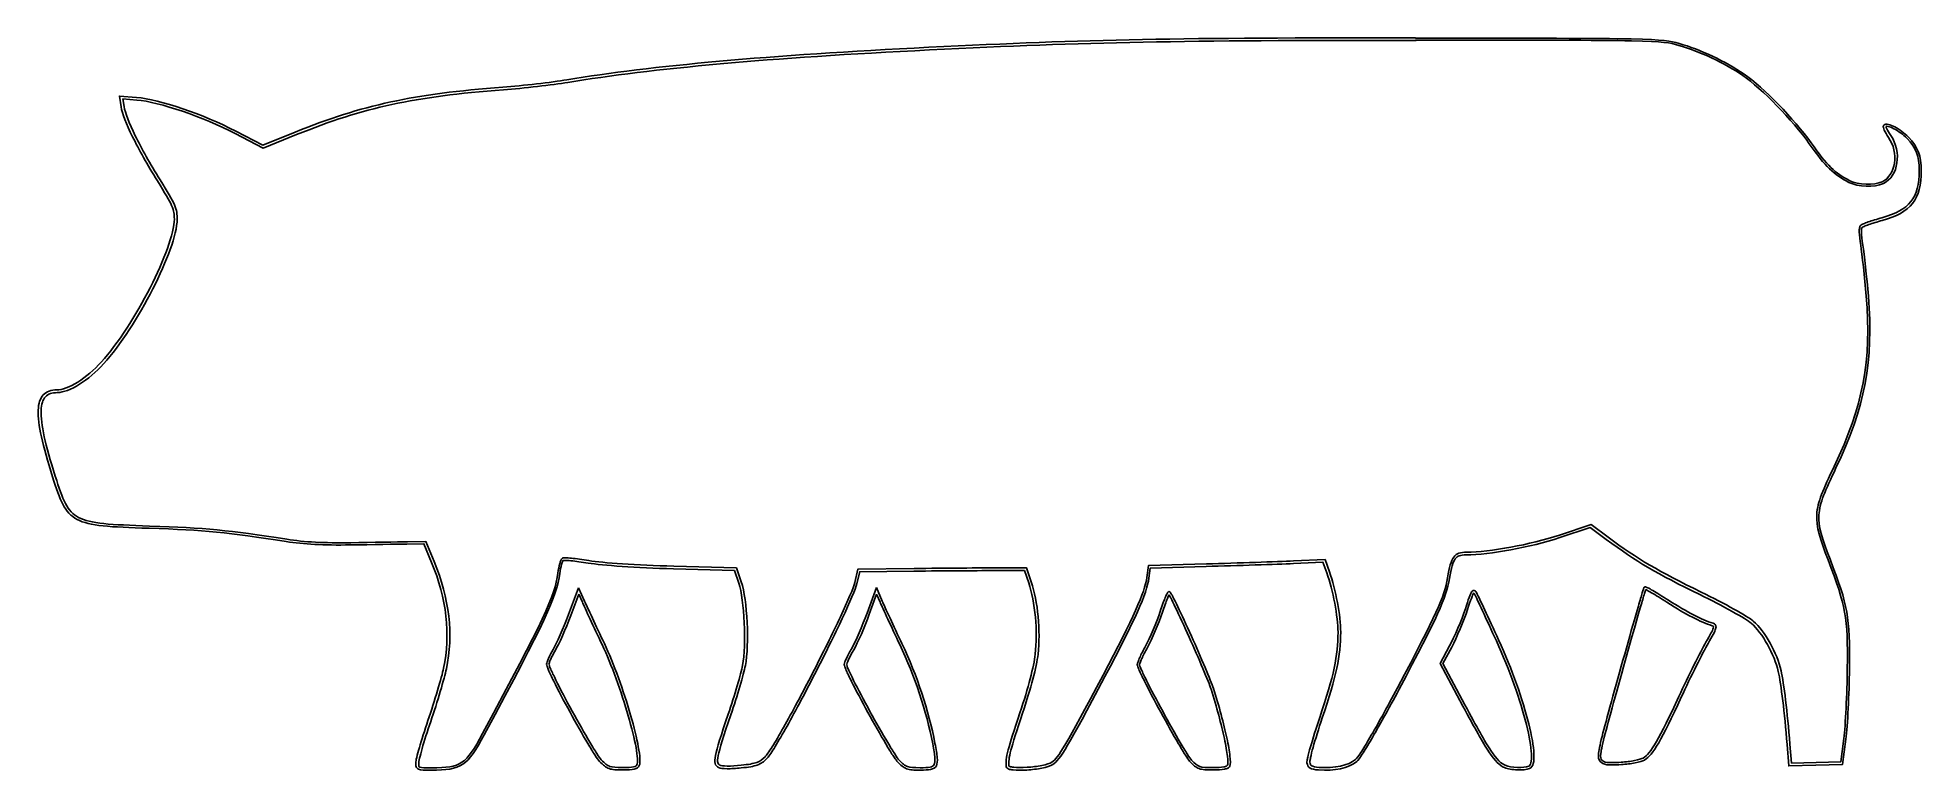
# Model space of a CAD drawing. Extents: x 0 to 8.87, y 0 to 3.45.
import ezdxf

# ---------------------------------------------------------------- set-up
doc = ezdxf.new("R2010")
doc.units = 0
doc.layers.add('Layer_1', color=7, linetype='CONTINUOUS')

msp = doc.modelspace()

# ---------------------------------------------------------------- linework, layer by layer
at = {"layer": 'Layer_1', "color": 7}
for points in [[(6.4883, 3.446874), (6.489116, 3.449042)], [(6.491517, 3.436567), (6.489116, 3.437987)], [(0.46336, 3.168214), (0.382912, 3.174734), (0.390849, 3.124107)], [(0.404595, 3.12504), (0.398925, 3.161323), (0.464831, 3.155937)], [(0.927717, 2.998331), (1.059897, 2.929336), (1.217673, 2.993143)], [(1.211077, 3.004683), (1.058034, 2.942973), (0.930645, 3.009446)], [(7.396308, 1.097281), (7.31569, 1.156894), (7.16707, 1.107798)], [(1.737337, 1.065346), (1.817388, 1.066664), (1.853643, 0.978989)], [(1.86624, 0.982303), (1.827094, 1.077065), (1.739418, 1.075752)], [(7.168615, 1.095756), (7.311566, 1.142953), (7.38762, 1.086771)], [(5.913799, 0.973164), (6.052867, 0.9794), (6.071009, 0.929538)], [(6.083152, 0.934278), (6.06246, 0.991991), (5.914774, 0.985472)], [(2.993479, 0.94857), (3.280218, 0.940633), (3.300344, 0.881786)], [(3.312612, 0.886645), (3.289935, 0.953117), (2.995157, 0.961054)], [(4.126465, 0.950336), (3.862276, 0.947502), (3.846969, 0.883892)], [(3.856898, 0.879717), (3.870221, 0.934737), (4.125254, 0.937572)], [(4.517836, 0.940406), (4.646585, 0.940605), (4.666428, 0.881956)], [(4.678693, 0.886897), (4.656016, 0.953369), (4.519046, 0.953171)], [(5.503646, 0.971865), (5.231038, 0.964495), (5.223101, 0.907207)], [(5.23296, 0.904253), (5.23948, 0.952187), (5.502506, 0.959557)], [(2.54626, 0.859752), (2.498496, 0.732732)], [(2.508965, 0.729217), (2.547023, 0.829989)], [(2.574351, 0.796168), (2.54626, 0.859752)], [(2.547023, 0.829989), (2.564031, 0.791239)], [(3.949061, 0.859951), (3.905323, 0.739592)], [(3.915726, 0.735051), (3.950016, 0.82979)], [(3.97662, 0.795828), (3.949061, 0.859951)], [(3.950016, 0.82979), (3.966457, 0.791466)], [(5.327232, 0.82517), (5.3276, 0.825538)], [(5.32872, 0.841041), (5.327983, 0.841327)], [(6.760106, 0.845766), (6.759822, 0.845863)], [(6.763139, 0.834394), (6.76326, 0.83424)], [(7.570687, 0.863726), (7.57021, 0.863352)], [(7.573187, 0.85063), (7.573842, 0.850681)], [(6.649668, 0.585387), (6.605731, 0.502842), (6.712143, 0.302234)], [(6.721787, 0.307903), (6.618237, 0.503154), (6.65951, 0.580341)], [(8.239637, 0.120664), (8.247574, 0.020771), (8.374425, 0.024172), (8.500708, 0.027574), (8.516015, 0.146601)], [(8.506562, 0.149435), (8.492672, 0.04033), (8.376168, 0.036928), (8.260231, 0.03381), (8.252861, 0.122988)], [(1.779177, 0.035627), (1.778978, 0.035627)], [(4.045723, 0.043629), (4.045723, 0.04325), (4.047259, 0.041492)], [(5.424741, 0.043369), (5.424741, 0.042989), (5.426274, 0.041229)]]:
    msp.add_lwpolyline(points, dxfattribs=at)
for points in [[(4.196458, 3.40417), (3.444384, 3.367064), (2.885941, 3.317005), (2.49086, 3.250986)], [(2.495169, 3.238652), (2.889439, 3.304558), (3.447584, 3.354674), (4.199428, 3.391695)], [(6.489116, 3.449042), (5.355955, 3.449349), (4.955491, 3.441672), (4.196458, 3.40417)], [(4.199428, 3.391695), (4.958345, 3.429197), (5.358407, 3.436907), (6.491517, 3.436567)], [(7.50558, 3.443472), (7.349505, 3.44659), (7.061397, 3.446874), (6.4883, 3.446874)], [(6.489116, 3.437987), (7.062216, 3.43784), (7.350398, 3.437692), (7.506213, 3.434586)], [(7.73136, 3.421646), (7.686771, 3.434118), (7.661656, 3.440071), (7.50558, 3.443472)], [(7.506213, 3.434586), (7.662005, 3.431468), (7.684597, 3.425515), (7.729157, 3.413042)], [(7.729157, 3.413042), (7.823126, 3.386964), (7.946887, 3.328995), (8.031393, 3.270885)], [(8.037017, 3.277787), (7.951212, 3.336805), (7.827055, 3.395227), (7.73136, 3.421646)], [(2.1892, 3.216375), (1.766347, 3.184627), (1.529045, 3.133149), (1.211077, 3.004683)], [(1.217673, 2.993143), (1.534791, 3.121241), (1.7701, 3.172236), (2.192355, 3.204041)], [(2.49086, 3.250986), (2.419115, 3.23908), (2.28308, 3.22349), (2.1892, 3.216375)], [(2.192355, 3.204041), (2.286663, 3.211128), (2.42267, 3.226718), (2.495169, 3.238652)], [(8.031393, 3.270885), (8.120458, 3.209685), (8.265336, 3.061093), (8.34414, 2.949935)], [(8.352607, 2.954159), (8.272783, 3.066807), (8.128386, 3.214974), (8.037017, 3.277787)], [(0.390849, 3.124107), (0.395668, 3.091962), (0.415227, 3.043234), (0.444708, 2.982942)], [(0.457517, 2.987304), (0.428264, 3.0472), (0.409385, 3.095701), (0.404595, 3.12504)], [(0.930645, 3.009446), (0.780239, 3.087823), (0.570954, 3.159171), (0.46336, 3.168214)], [(0.464831, 3.155937), (0.568607, 3.14715), (0.778689, 3.076029), (0.927717, 2.998331)], [(8.692291, 3.031771), (8.6922, 3.029943), (8.692486, 3.02837), (8.692877, 3.026385)], [(8.69476, 3.038007), (8.69286, 3.036105), (8.692291, 3.033755), (8.692291, 3.031771)], [(8.692877, 3.026385), (8.693756, 3.0227), (8.695346, 3.018448), (8.697413, 3.013629)], [(8.717153, 3.041126), (8.708366, 3.043098), (8.700712, 3.043594), (8.69476, 3.038007)], [(8.705449, 3.031539), (8.706546, 3.032111), (8.709701, 3.033217), (8.715654, 3.031734)], [(8.705642, 3.030807), (8.705551, 3.031213), (8.705543, 3.031247), (8.705449, 3.031539)], [(8.709327, 3.020603), (8.707351, 3.024855), (8.705925, 3.02854), (8.705642, 3.030807)], [(8.727752, 2.988855), (8.719815, 3.000477), (8.713012, 3.011815), (8.709327, 3.020603)], [(8.715654, 3.031734), (8.72274, 3.030121), (8.732095, 3.026349), (8.742583, 3.020963)], [(8.746407, 3.029503), (8.735635, 3.034889), (8.725714, 3.038858), (8.717153, 3.041126)], [(8.742583, 3.020963), (8.762709, 3.010191), (8.786633, 2.993467), (8.804293, 2.974928)], [(8.810952, 2.981371), (8.792527, 3.000647), (8.767979, 3.018051), (8.746407, 3.029503)], [(0.444708, 2.982942), (0.474386, 2.922592), (0.514497, 2.851131), (0.562005, 2.774879)], [(0.574248, 2.780035), (0.526881, 2.856003), (0.486913, 2.927465), (0.457517, 2.987304)], [(8.34414, 2.949935), (8.420647, 2.841992), (8.459425, 2.804149), (8.530404, 2.768263)], [(8.534648, 2.775944), (8.465, 2.810981), (8.428802, 2.846726), (8.352607, 2.954159)], [(8.697413, 3.013629), (8.701665, 3.004275), (8.708468, 2.992086), (8.717255, 2.97984)], [(8.717255, 2.97984), (8.741917, 2.943982), (8.750648, 2.898798), (8.744751, 2.859085)], [(8.757006, 2.859737), (8.763242, 2.902228), (8.754171, 2.950332), (8.727752, 2.988855)], [(8.804293, 2.974928), (8.847351, 2.930282), (8.862063, 2.892411), (8.862007, 2.824975)], [(8.871698, 2.823396), (8.87178, 2.892562), (8.855541, 2.935308), (8.810952, 2.981371)], [(8.744751, 2.859085), (8.739082, 2.819513), (8.718673, 2.785724), (8.687463, 2.771409)], [(8.692999, 2.763444), (8.728858, 2.779601), (8.750713, 2.817217), (8.757006, 2.859737)], [(0.562005, 2.774879), (0.597467, 2.717789), (0.617848, 2.683631), (0.628846, 2.658516)], [(0.641713, 2.662369), (0.630091, 2.688731), (0.609965, 2.722888), (0.574248, 2.780035)], [(8.530404, 2.768263), (8.575617, 2.745585), (8.648524, 2.743034), (8.692999, 2.763444)], [(8.687463, 2.771409), (8.647892, 2.753267), (8.575523, 2.755251), (8.534648, 2.775944)], [(8.862007, 2.824975), (8.861907, 2.758985), (8.850385, 2.712411), (8.82286, 2.677659)], [(8.830454, 2.66905), (8.859708, 2.706552), (8.87167, 2.75613), (8.871698, 2.823396)], [(0.655036, 2.594536), (0.655483, 2.617496), (0.652986, 2.63612), (0.641713, 2.662369)], [(8.82286, 2.677659), (8.795648, 2.643048), (8.751937, 2.619492), (8.686117, 2.601605)], [(8.68773, 2.589), (8.754797, 2.607141), (8.801087, 2.631661), (8.830454, 2.66905)], [(0.641602, 2.595502), (0.640213, 2.527839), (0.593498, 2.401868), (0.527394, 2.272287)], [(0.539836, 2.266128), (0.606365, 2.396465), (0.653562, 2.52204), (0.655036, 2.594536)], [(0.628846, 2.658516), (0.639618, 2.633288), (0.641602, 2.617697), (0.641602, 2.595502)], [(8.621515, 2.581763), (8.612728, 2.578645), (8.605074, 2.575526), (8.598838, 2.572975)], [(8.686117, 2.601605), (8.662306, 2.595086), (8.63943, 2.587999), (8.621515, 2.581763)], [(8.623922, 2.569157), (8.641213, 2.575393), (8.664316, 2.58248), (8.68773, 2.589)], [(8.580696, 2.552849), (8.579744, 2.547463), (8.579381, 2.541227), (8.579526, 2.533574)], [(8.579526, 2.533574), (8.579818, 2.518267), (8.581995, 2.497715), (8.586045, 2.472034)], [(8.586082, 2.565605), (8.582681, 2.562204), (8.581547, 2.558235), (8.580696, 2.552849)], [(8.598838, 2.572975), (8.593169, 2.570506), (8.588917, 2.568723), (8.586082, 2.565605)], [(8.589319, 2.532307), (8.58922, 2.539677), (8.589518, 2.545629), (8.590272, 2.549598)], [(8.595839, 2.472496), (8.591587, 2.498007), (8.589603, 2.517878), (8.589319, 2.532307)], [(8.590272, 2.549598), (8.591077, 2.55385), (8.592321, 2.555834), (8.592741, 2.556118)], [(8.592741, 2.556118), (8.592744, 2.556126), (8.596426, 2.558952), (8.602095, 2.560937)], [(8.602095, 2.560937), (8.607481, 2.5634), (8.614851, 2.566322), (8.623922, 2.569157)], [(8.586045, 2.472034), (8.592565, 2.429911), (8.605037, 2.321967), (8.612408, 2.233073)], [(8.622201, 2.232543), (8.614831, 2.321721), (8.602926, 2.429352), (8.595839, 2.472496)], [(0.527394, 2.272287), (0.461234, 2.142659), (0.375712, 2.008665), (0.29759, 1.922282)], [(0.30833, 1.913855), (0.387672, 2.001531), (0.473363, 2.135808), (0.539836, 2.266128)], [(8.612408, 2.233073), (8.637919, 1.929559), (8.5971, 1.714307), (8.460896, 1.430134)], [(8.469754, 1.423685), (8.606582, 1.709106), (8.647713, 1.92756), (8.622201, 2.232543)], [(0.29759, 1.922282), (0.263375, 1.88478), (0.22386, 1.851558), (0.186216, 1.828115)], [(0.194292, 1.81759), (0.233042, 1.841401), (0.273464, 1.875389), (0.30833, 1.913855)], [(0.087996, 1.79101), (0.060783, 1.790933), (0.038985, 1.78364), (0.02399, 1.767482)], [(0.034418, 1.758601), (0.046891, 1.771924), (0.064919, 1.777877), (0.090176, 1.778444)], [(0.186216, 1.828115), (0.148714, 1.804588), (0.112771, 1.79101), (0.087996, 1.79101)], [(0.090176, 1.778444), (0.119032, 1.77852), (0.155628, 1.793184), (0.194292, 1.81759)], [(0.000179, 1.694915), (-0.002288, 1.629832), (0.020871, 1.529315), (0.067813, 1.382005)], [(0.02399, 1.767482), (0.009249, 1.751325), (0.001312, 1.727514), (0.000179, 1.694915)], [(0.080793, 1.384559), (0.033738, 1.53145), (0.011429, 1.631371), (0.013725, 1.693263)], [(0.013725, 1.693263), (0.014896, 1.72416), (0.021662, 1.745307), (0.034418, 1.758601)], [(8.460896, 1.430134), (8.409447, 1.322814), (8.382858, 1.263088), (8.379116, 1.204525)], [(8.389137, 1.202441), (8.392538, 1.258085), (8.41839, 1.316451), (8.469754, 1.423685)], [(0.067813, 1.382005), (0.085671, 1.326616), (0.099561, 1.284748), (0.116371, 1.252263)], [(0.128557, 1.256376), (0.112399, 1.287302), (0.098481, 1.329198), (0.080793, 1.384559)], [(0.116371, 1.252263), (0.133379, 1.219693), (0.153873, 1.196732), (0.183438, 1.181)], [(0.190834, 1.190102), (0.163338, 1.204842), (0.144799, 1.225138), (0.128557, 1.256376)], [(0.183438, 1.181), (0.242881, 1.149677), (0.337842, 1.145567), (0.522726, 1.139529)], [(0.525135, 1.150133), (0.340288, 1.15637), (0.246064, 1.160905), (0.190834, 1.190102)], [(8.379116, 1.204525), (8.375431, 1.145961), (8.394423, 1.089977), (8.432606, 0.990566)], [(8.441889, 0.993273), (8.403962, 1.092514), (8.385593, 1.146797), (8.389137, 1.202441)], [(0.522726, 1.139529), (0.784165, 1.130742), (0.89371, 1.120253), (1.167866, 1.077252)], [(1.171616, 1.087658), (0.897279, 1.130773), (0.786742, 1.141459), (0.525135, 1.150133)], [(1.167866, 1.077252), (1.250921, 1.063929), (1.344917, 1.05911), (1.471051, 1.061094)], [(1.472905, 1.0715), (1.34716, 1.069598), (1.253843, 1.074618), (1.171616, 1.087658)], [(1.471051, 1.061094), (1.571397, 1.062631), (1.691218, 1.064496), (1.737337, 1.065346)], [(1.739418, 1.075752), (1.69327, 1.075066), (1.573279, 1.073283), (1.472905, 1.0715)], [(6.726932, 1.014175), (6.840403, 1.014711), (7.028717, 1.049637), (7.168615, 1.095756)], [(7.16707, 1.107798), (7.028456, 1.062047), (6.84023, 1.027351), (6.729021, 1.026755)], [(7.38762, 1.086771), (7.528416, 0.982937), (7.627346, 0.924799), (7.82816, 0.827344)], [(7.835119, 0.838989), (7.634568, 0.936302), (7.536677, 0.993703), (7.396308, 1.097281)], [(1.853643, 0.978989), (1.924339, 0.808031), (1.943416, 0.63863), (1.910024, 0.48095)], [(1.923358, 0.477571), (1.957147, 0.637729), (1.937248, 0.809565), (1.86624, 0.982303)], [(2.462423, 0.988505), (2.460591, 0.984253), (2.459021, 0.97915), (2.457037, 0.972914)], [(2.469509, 0.998426), (2.465541, 0.995957), (2.46469, 0.99304), (2.462423, 0.988505)], [(2.466074, 0.969686), (2.467755, 0.975355), (2.469475, 0.980457), (2.470893, 0.983575)], [(2.476029, 1.000178), (2.47356, 0.999962), (2.471777, 1.000113), (2.469509, 0.998426)], [(2.470893, 0.983575), (2.472435, 0.986977), (2.474294, 0.988961), (2.473362, 0.988111)], [(2.473362, 0.988111), (2.472191, 0.987382), (2.473421, 0.988145), (2.475264, 0.988306)], [(2.475264, 0.988306), (2.477089, 0.988462), (2.479799, 0.988374), (2.483201, 0.988306)], [(2.4851, 1.000376), (2.481698, 1.00045), (2.47858, 1.000396), (2.476029, 1.000178)], [(2.483201, 0.988306), (2.48972, 0.98817), (2.499358, 0.987663), (2.51013, 0.986554)], [(2.512596, 0.998471), (2.501541, 0.999571), (2.49247, 1.000232), (2.4851, 1.000376)], [(2.51013, 0.986554), (2.531957, 0.984497), (2.560785, 0.980318), (2.591172, 0.975499)], [(2.594375, 0.987416), (2.563875, 0.992235), (2.53482, 0.996487), (2.512596, 0.998471)], [(2.995157, 0.961054), (2.817595, 0.965589), (2.661185, 0.976361), (2.594375, 0.987416)], [(5.914774, 0.985472), (5.836056, 0.98207), (5.650954, 0.976117), (5.503646, 0.971865)], [(6.668898, 1.004078), (6.655575, 0.985937), (6.649055, 0.956513), (6.640041, 0.906425)], [(6.648979, 0.903), (6.657766, 0.952749), (6.665136, 0.98118), (6.675908, 0.996034)], [(6.693559, 1.022503), (6.683638, 1.019102), (6.675418, 1.013149), (6.668898, 1.004078)], [(6.675908, 0.996034), (6.681294, 1.003404), (6.686963, 1.007656), (6.695184, 1.009923)], [(6.729021, 1.026755), (6.715131, 1.026682), (6.703509, 1.025806), (6.693559, 1.022503)], [(6.695184, 1.009923), (6.703121, 1.012758), (6.713325, 1.014175), (6.726932, 1.014175)], [(8.432606, 0.990566), (8.517844, 0.768613), (8.525186, 0.727907), (8.523003, 0.479533)], [(8.533023, 0.477852), (8.535285, 0.726479), (8.527354, 0.771102), (8.441889, 0.993273)], [(2.448249, 0.927815), (2.43436, 0.820155), (2.382316, 0.709746), (2.093505, 0.172637)], [(2.101388, 0.167316), (2.390227, 0.704502), (2.442736, 0.816096), (2.457286, 0.926315)], [(2.457037, 0.972914), (2.453635, 0.960442), (2.450517, 0.944483), (2.448249, 0.927815)], [(2.457286, 0.926315), (2.459344, 0.942473), (2.462672, 0.958063), (2.466074, 0.969686)], [(2.591172, 0.975499), (2.659714, 0.964444), (2.815676, 0.953673), (2.993479, 0.94857)], [(4.125254, 0.937572), (4.268035, 0.939034), (4.444801, 0.940041), (4.517836, 0.940406)], [(4.519046, 0.953171), (4.445884, 0.953072), (4.269285, 0.951708), (4.126465, 0.950336)], [(5.223101, 0.907207), (5.21318, 0.837305), (5.159747, 0.717824), (5.016994, 0.448519)], [(5.025691, 0.44194), (5.168585, 0.711401), (5.222443, 0.830606), (5.23296, 0.904253)], [(5.502506, 0.959557), (5.649908, 0.963809), (5.834871, 0.969479), (5.913799, 0.973164)], [(6.071009, 0.929538), (6.100262, 0.847475), (6.123591, 0.724083), (6.123762, 0.649674)], [(6.136444, 0.650589), (6.136345, 0.727295), (6.112916, 0.850602), (6.083152, 0.934278)], [(6.640041, 0.906425), (6.623884, 0.813562), (6.588111, 0.734957), (6.403717, 0.388331)], [(6.411322, 0.381463), (6.595801, 0.728171), (6.632481, 0.808406), (6.648979, 0.903)], [(3.300344, 0.881786), (3.327273, 0.803465), (3.337846, 0.590101), (3.318769, 0.49378)], [(3.331604, 0.492909), (3.35088, 0.592972), (3.340959, 0.803349), (3.312612, 0.886645)], [(3.846969, 0.883892), (3.841583, 0.860081), (3.81522, 0.799108), (3.779135, 0.72192)], [(3.788527, 0.715421), (3.82481, 0.792835), (3.850549, 0.852759), (3.856898, 0.879717)], [(4.666428, 0.881956), (4.696929, 0.792438), (4.709628, 0.654447), (4.697325, 0.546291)], [(4.710441, 0.546289), (4.722914, 0.656386), (4.709993, 0.794944), (4.678693, 0.886897)], [(5.309739, 0.81391), (5.30322, 0.797469), (5.294999, 0.774339), (5.286212, 0.748175)], [(5.296334, 0.743759), (5.305122, 0.769837), (5.313342, 0.792685), (5.319862, 0.808729)], [(5.318527, 0.832903), (5.31606, 0.828367), (5.313141, 0.822131), (5.309739, 0.81391)], [(5.321928, 0.838288), (5.320689, 0.836755), (5.319666, 0.834887), (5.318527, 0.832903)], [(5.319862, 0.808729), (5.32298, 0.816099), (5.325248, 0.821201), (5.327232, 0.82517)], [(5.324763, 0.840553), (5.323226, 0.839748), (5.322506, 0.83902), (5.321928, 0.838288)], [(5.326078, 0.841129), (5.326013, 0.841112), (5.325131, 0.840757), (5.324763, 0.840553)], [(5.327983, 0.841327), (5.327926, 0.84133), (5.326152, 0.841149), (5.326078, 0.841129)], [(5.3276, 0.825538), (5.327677, 0.825411), (5.327719, 0.825476), (5.327799, 0.82534)], [(5.327799, 0.82534), (5.329843, 0.821938), (5.332334, 0.817403), (5.335736, 0.81145)], [(5.330982, 0.84046), (5.330931, 0.840491), (5.32872, 0.841029), (5.32872, 0.841041)], [(5.33274, 0.839295), (5.332689, 0.83934), (5.331059, 0.840392), (5.330982, 0.84046)], [(5.338125, 0.831074), (5.335863, 0.835043), (5.334724, 0.83731), (5.33274, 0.839295)], [(5.335736, 0.81145), (5.341972, 0.799828), (5.349626, 0.783954), (5.358413, 0.765217)], [(5.346062, 0.816617), (5.342944, 0.822287), (5.340393, 0.827389), (5.338125, 0.831074)], [(5.369023, 0.770214), (5.359952, 0.78864), (5.352015, 0.804825), (5.346062, 0.816617)], [(6.753302, 0.839626), (6.745932, 0.828855), (6.738562, 0.805412), (6.723624, 0.760171)], [(6.733976, 0.757025), (6.748716, 0.802322), (6.757503, 0.826275), (6.762407, 0.833447)], [(6.759822, 0.845863), (6.756704, 0.844618), (6.755287, 0.842461), (6.753302, 0.839626)], [(6.76946, 0.844451), (6.767198, 0.846132), (6.763224, 0.84692), (6.760106, 0.845766)], [(6.762407, 0.833447), (6.762949, 0.834249), (6.762849, 0.834079), (6.763139, 0.834394)], [(6.76326, 0.83424), (6.764213, 0.83322), (6.766662, 0.829989), (6.769497, 0.824319)], [(6.779665, 0.829711), (6.776263, 0.83623), (6.773995, 0.840766), (6.76946, 0.844451)], [(6.769497, 0.824319), (6.776867, 0.810429), (6.822306, 0.712492), (6.869786, 0.609)], [(6.880351, 0.613824), (6.832871, 0.717345), (6.787942, 0.813695), (6.779665, 0.829711)], [(7.557012, 0.835309), (7.552477, 0.820569), (7.546241, 0.799026), (7.538871, 0.773032)], [(7.549084, 0.769531), (7.556454, 0.79561), (7.56269, 0.816898), (7.567226, 0.831808)], [(7.562398, 0.8526), (7.561009, 0.848349), (7.558997, 0.842679), (7.557012, 0.835309)], [(7.564156, 0.857419), (7.563685, 0.856181), (7.563132, 0.854585), (7.562398, 0.8526)], [(7.564884, 0.859177), (7.56466, 0.858667), (7.564357, 0.85808), (7.564156, 0.857419)], [(7.565267, 0.859911), (7.565091, 0.859594), (7.565, 0.859398), (7.564884, 0.859177)], [(7.565462, 0.860484), (7.565304, 0.86026), (7.565355, 0.860075), (7.565267, 0.859911)], [(7.566194, 0.861436), (7.566174, 0.861419), (7.565584, 0.86071), (7.565462, 0.860484)], [(7.568453, 0.862972), (7.568396, 0.862947), (7.566194, 0.86151), (7.566194, 0.861436)], [(7.567226, 0.831808), (7.56949, 0.839178), (7.571477, 0.845131), (7.572611, 0.8491)], [(7.57021, 0.863352), (7.569751, 0.86331), (7.568527, 0.862989), (7.568453, 0.862972)], [(7.572745, 0.863528), (7.572195, 0.863624), (7.571574, 0.863803), (7.570687, 0.863726)], [(7.572611, 0.8491), (7.572844, 0.8498), (7.572986, 0.850049), (7.573187, 0.85063)], [(7.575579, 0.862576), (7.574556, 0.862953), (7.573819, 0.86331), (7.572745, 0.863528)], [(7.573842, 0.850681), (7.575009, 0.850174), (7.575888, 0.849729), (7.577243, 0.848927)], [(7.582949, 0.859174), (7.579831, 0.860634), (7.577563, 0.861643), (7.575579, 0.862576)], [(7.577243, 0.848927), (7.582629, 0.846092), (7.590566, 0.84184), (7.59992, 0.836171)], [(7.606477, 0.846418), (7.597123, 0.851804), (7.589186, 0.856339), (7.582949, 0.859174)], [(7.59992, 0.836171), (7.619196, 0.825116), (7.64519, 0.808958), (7.673281, 0.791072)], [(7.680206, 0.80112), (7.652143, 0.819262), (7.625894, 0.835335), (7.606477, 0.846418)], [(7.890905, 0.692213), (7.834864, 0.710072), (7.772162, 0.74216), (7.680206, 0.80112)], [(7.82816, 0.827344), (7.882359, 0.800982), (7.936897, 0.772663), (7.980976, 0.748059)], [(7.98853, 0.759307), (7.944225, 0.783968), (7.889516, 0.81257), (7.835119, 0.838989)], [(2.498496, 0.732732), (2.474969, 0.670256), (2.441917, 0.595535), (2.425901, 0.568237)], [(2.435604, 0.562823), (2.452612, 0.592077), (2.485352, 0.666231), (2.508965, 0.729217)], [(2.564031, 0.791239), (2.576503, 0.762807), (2.618314, 0.673204), (2.657064, 0.591595)], [(2.667385, 0.596723), (2.628635, 0.678247), (2.586654, 0.76819), (2.574351, 0.796168)], [(3.779135, 0.72192), (3.742852, 0.644733), (3.696194, 0.550453), (3.648487, 0.457731)], [(3.657453, 0.451033), (3.705273, 0.543896), (3.752158, 0.638035), (3.788527, 0.715421)], [(3.905323, 0.739592), (3.883779, 0.681028), (3.850869, 0.605853), (3.832529, 0.573765)], [(3.842167, 0.567296), (3.861442, 0.601085), (3.894182, 0.675863), (3.915726, 0.735051)], [(3.966457, 0.791466), (3.97893, 0.763034), (4.020684, 0.673233), (4.05949, 0.591595)], [(4.069483, 0.596383), (4.030733, 0.677907), (3.988894, 0.76785), (3.97662, 0.795828)], [(5.286212, 0.748175), (5.269204, 0.696443), (5.237824, 0.62243), (5.217046, 0.584843)], [(5.226233, 0.578527), (5.247777, 0.617277), (5.279043, 0.691176), (5.296334, 0.743759)], [(5.358413, 0.765217), (5.376555, 0.727714), (5.399232, 0.67842), (5.421994, 0.627481)], [(5.432831, 0.63211), (5.410154, 0.683134), (5.387136, 0.732599), (5.369023, 0.770214)], [(6.723624, 0.760171), (6.706332, 0.707872), (6.672798, 0.628729), (6.649668, 0.585387)], [(6.65951, 0.580341), (6.683037, 0.62476), (6.716429, 0.703818), (6.733976, 0.757025)], [(7.538871, 0.773032), (7.523563, 0.721186), (7.503437, 0.65083), (7.482319, 0.575684)], [(7.492703, 0.572382), (7.514246, 0.647528), (7.533947, 0.717714), (7.549084, 0.769531)], [(7.673281, 0.791072), (7.765634, 0.731856), (7.82913, 0.698946), (7.886701, 0.680804)], [(7.980976, 0.748059), (8.025083, 0.723397), (8.059127, 0.702137), (8.070778, 0.692074)], [(8.080203, 0.702189), (8.066313, 0.714094), (8.032836, 0.734759), (7.98853, 0.759307)], [(5.421994, 0.627481), (5.46783, 0.525548), (5.514659, 0.416244), (5.525742, 0.381434)], [(5.536947, 0.384901), (5.525042, 0.422006), (5.478724, 0.530063), (5.432831, 0.63211)], [(6.123762, 0.649674), (6.123937, 0.538924), (6.103919, 0.445494), (6.037418, 0.249056)], [(6.049534, 0.246343), (6.116091, 0.443153), (6.136614, 0.538442), (6.136444, 0.650589)], [(7.891282, 0.668898), (7.887881, 0.658127), (7.877392, 0.637576), (7.857068, 0.602794)], [(7.867378, 0.597536), (7.887504, 0.632572), (7.8987, 0.652642), (7.902811, 0.666135)], [(7.886701, 0.680804), (7.890386, 0.679633), (7.891237, 0.678542), (7.892087, 0.677686)], [(7.902811, 0.683426), (7.900342, 0.687961), (7.895724, 0.690796), (7.890905, 0.692213)], [(7.892087, 0.677686), (7.892572, 0.676807), (7.89296, 0.674284), (7.891282, 0.668898)], [(7.902811, 0.666135), (7.904857, 0.672654), (7.90528, 0.678607), (7.902811, 0.683426)], [(8.070778, 0.692074), (8.122907, 0.647032), (8.179968, 0.545637), (8.197798, 0.465104)], [(8.210852, 0.468954), (8.192426, 0.552463), (8.135507, 0.654396), (8.080203, 0.702189)], [(2.425901, 0.568237), (2.417681, 0.554348), (2.410311, 0.539381), (2.404358, 0.527022)], [(2.414628, 0.522855), (2.420014, 0.534477), (2.427384, 0.548933), (2.435604, 0.562823)], [(2.657064, 0.591595), (2.701397, 0.498278), (2.747517, 0.368877), (2.779889, 0.256511)], [(2.790777, 0.260111), (2.758207, 0.372959), (2.712144, 0.502502), (2.667385, 0.596723)], [(3.832529, 0.573765), (3.823174, 0.557324), (3.814387, 0.540798), (3.808151, 0.527362)], [(3.818356, 0.521829), (3.824592, 0.534584), (3.832812, 0.551082), (3.842167, 0.567296)], [(4.05949, 0.591595), (4.13047, 0.442379), (4.184697, 0.278973), (4.214205, 0.124695)], [(4.224991, 0.126617), (4.195312, 0.281955), (4.140916, 0.446285), (4.069483, 0.596383)], [(4.697325, 0.546291), (4.690806, 0.487728), (4.664755, 0.388317), (4.625325, 0.271217)], [(4.637648, 0.26889), (4.677219, 0.386443), (4.703581, 0.485882), (4.710441, 0.546289)], [(5.217046, 0.584843), (5.206275, 0.565567), (5.19692, 0.546518), (5.189834, 0.531183)], [(5.199304, 0.525604), (5.205824, 0.540344), (5.215745, 0.559393), (5.226233, 0.578527)], [(6.869786, 0.609), (6.932716, 0.471831), (6.983172, 0.327689), (7.01115, 0.215636)], [(7.02231, 0.218357), (6.994247, 0.331289), (6.943592, 0.47597), (6.880351, 0.613824)], [(7.482319, 0.575684), (7.439856, 0.425363), (7.39283, 0.255891), (7.372108, 0.176013)], [(7.382435, 0.172918), (7.403128, 0.252514), (7.45024, 0.422111), (7.492703, 0.572382)], [(7.857068, 0.602794), (7.831556, 0.558234), (7.774296, 0.443913), (7.729821, 0.34813)], [(7.740726, 0.343807), (7.78506, 0.439335), (7.842234, 0.553911), (7.867378, 0.597536)], [(1.910024, 0.48095), (1.900953, 0.43809), (1.867646, 0.326462), (1.836295, 0.234137)], [(1.84926, 0.229256), (1.880583, 0.321921), (1.913975, 0.433152), (1.923358, 0.477571)], [(2.395003, 0.499809), (2.394969, 0.496407), (2.396027, 0.493289), (2.397838, 0.488754)], [(2.397838, 0.510864), (2.396228, 0.506329), (2.395003, 0.502927), (2.395003, 0.499809)], [(2.404358, 0.527022), (2.401523, 0.520785), (2.399539, 0.5154), (2.397838, 0.510864)], [(2.397838, 0.488754), (2.399445, 0.484218), (2.40209, 0.478549), (2.404358, 0.471463)], [(2.404358, 0.471463), (2.410027, 0.457856), (2.418248, 0.44014), (2.428736, 0.419702)], [(2.406334, 0.499611), (2.406336, 0.500041), (2.40698, 0.503296), (2.408391, 0.507548)], [(2.408233, 0.49224), (2.40677, 0.496492), (2.406334, 0.499611), (2.406334, 0.499611)], [(2.414752, 0.4758), (2.411918, 0.482319), (2.409934, 0.487705), (2.408233, 0.49224)], [(2.408391, 0.507548), (2.409854, 0.5118), (2.411793, 0.516902), (2.414628, 0.522855)], [(2.43913, 0.424407), (2.429209, 0.4451), (2.420705, 0.462335), (2.414752, 0.4758)], [(3.318769, 0.49378), (3.311399, 0.455455), (3.280842, 0.351367), (3.250936, 0.263748)], [(3.263233, 0.261347), (3.293308, 0.349335), (3.323866, 0.452828), (3.331604, 0.492909)], [(3.648487, 0.457731), (3.600723, 0.364954), (3.552052, 0.273621), (3.511517, 0.201735)], [(3.520284, 0.194668), (3.561103, 0.266725), (3.609632, 0.35817), (3.657453, 0.451033)], [(3.800781, 0.51007), (3.798955, 0.505535), (3.797663, 0.502133), (3.797663, 0.498448)], [(3.797663, 0.498448), (3.797663, 0.495047), (3.798901, 0.491929), (3.800497, 0.487393)], [(3.800497, 0.487393), (3.802181, 0.482858), (3.804182, 0.477472), (3.807017, 0.470385)], [(3.808151, 0.527362), (3.805033, 0.520842), (3.802482, 0.514889), (3.800781, 0.51007)], [(3.807017, 0.470385), (3.813253, 0.457063), (3.821474, 0.439063), (3.831678, 0.418625)], [(3.808721, 0.498017), (3.808721, 0.497683), (3.809361, 0.501419), (3.810986, 0.505388)], [(3.810779, 0.490647), (3.809319, 0.494899), (3.808721, 0.498017), (3.808721, 0.498017)], [(3.817298, 0.47449), (3.81418, 0.48101), (3.812479, 0.486395), (3.810779, 0.490647)], [(3.810986, 0.505388), (3.812669, 0.50964), (3.815237, 0.515309), (3.818356, 0.521829)], [(3.841676, 0.423296), (3.831755, 0.443989), (3.823251, 0.461224), (3.817298, 0.47449)], [(5.016994, 0.448519), (4.840084, 0.114875), (4.805898, 0.057959), (4.775709, 0.038173)], [(5.181613, 0.51134), (5.179567, 0.505954), (5.178212, 0.502553), (5.178212, 0.498584)], [(5.178212, 0.498584), (5.178212, 0.495183), (5.179232, 0.492065), (5.181046, 0.487529)], [(5.181046, 0.487529), (5.182654, 0.482994), (5.185298, 0.477325), (5.187566, 0.470521)], [(5.189834, 0.531183), (5.186432, 0.523813), (5.183597, 0.516726), (5.181613, 0.51134)], [(5.187566, 0.470521), (5.193235, 0.457199), (5.202023, 0.439595), (5.212227, 0.419129)], [(5.188533, 0.497825), (5.188533, 0.49766), (5.189335, 0.502077), (5.191367, 0.506612)], [(5.190432, 0.490455), (5.188975, 0.494707), (5.188533, 0.497825), (5.188533, 0.497825)], [(5.196951, 0.474297), (5.193833, 0.480817), (5.192133, 0.486203), (5.190432, 0.490455)], [(5.191367, 0.506612), (5.193266, 0.511431), (5.195903, 0.518234), (5.199304, 0.525604)], [(5.221329, 0.423274), (5.211408, 0.4434), (5.202904, 0.461201), (5.196951, 0.474297)], [(8.197798, 0.465104), (8.211121, 0.404811), (8.227052, 0.273482), (8.239637, 0.120664)], [(8.252861, 0.122988), (8.240389, 0.276059), (8.22443, 0.40713), (8.210852, 0.468954)], [(8.523003, 0.479533), (8.521974, 0.360534), (8.514215, 0.211432), (8.506562, 0.149435)], [(8.516015, 0.146601), (8.524236, 0.209983), (8.532173, 0.358491), (8.533023, 0.477852)], [(2.428736, 0.419702), (2.449429, 0.378486), (2.476755, 0.326357), (2.505555, 0.273746)], [(2.515751, 0.27882), (2.486894, 0.331318), (2.459455, 0.38356), (2.43913, 0.424407)], [(3.831678, 0.418625), (3.852371, 0.377409), (3.880151, 0.325138), (3.909036, 0.27247)], [(3.918864, 0.27751), (3.890007, 0.330065), (3.862199, 0.382449), (3.841676, 0.423296)], [(4.780409, 0.027381), (4.815445, 0.050058), (4.84878, 0.108282), (5.025691, 0.44194)], [(5.212227, 0.419129), (5.232353, 0.37831), (5.260218, 0.325813), (5.288848, 0.273173)], [(5.297751, 0.277686), (5.26932, 0.33024), (5.241654, 0.38254), (5.221329, 0.423274)], [(5.525742, 0.381434), (5.552104, 0.298521), (5.574158, 0.215664), (5.588218, 0.149929)], [(5.599791, 0.152205), (5.585902, 0.218451), (5.563508, 0.301647), (5.536947, 0.384901)], [(6.403717, 0.388331), (6.352778, 0.292548), (6.308246, 0.212186), (6.273975, 0.153736)], [(6.28141, 0.146499), (6.315625, 0.205148), (6.360299, 0.285566), (6.411322, 0.381463)], [(2.505555, 0.273746), (2.534411, 0.221163), (2.564374, 0.16824), (2.589432, 0.126061)], [(2.599203, 0.13173), (2.574541, 0.17374), (2.544437, 0.226322), (2.515751, 0.27882)], [(3.909036, 0.27247), (3.937893, 0.219803), (3.967883, 0.16688), (3.992913, 0.124785)], [(4.002542, 0.130194), (3.977881, 0.172147), (3.94772, 0.224899), (3.918864, 0.27751)], [(4.625325, 0.271217), (4.596469, 0.185696), (4.579404, 0.132943), (4.569936, 0.096263)], [(4.582627, 0.094673), (4.591981, 0.130956), (4.608706, 0.183454), (4.637648, 0.26889)], [(5.288848, 0.273173), (5.317705, 0.220534), (5.347128, 0.167498), (5.371931, 0.12529)], [(5.380835, 0.130228), (5.356174, 0.172266), (5.326296, 0.22516), (5.297751, 0.277686)], [(6.712143, 0.302234), (6.767447, 0.197948), (6.80546, 0.130114), (6.834969, 0.086177)], [(6.844243, 0.092811), (6.81499, 0.136039), (6.777062, 0.203759), (6.721787, 0.307903)], [(7.729821, 0.34813), (7.636929, 0.147919), (7.595572, 0.078498), (7.5615, 0.057559)], [(7.567869, 0.04829), (7.607837, 0.072668), (7.647749, 0.143364), (7.740726, 0.343807)], [(1.836295, 0.234137), (1.820704, 0.187819), (1.806219, 0.142352), (1.795901, 0.106522)], [(1.808867, 0.102236), (1.819071, 0.137669), (1.833528, 0.183108), (1.84926, 0.229256)], [(2.779889, 0.256511), (2.796046, 0.200329), (2.808746, 0.148483), (2.816569, 0.107466)], [(2.827457, 0.109762), (2.820087, 0.151318), (2.807331, 0.203702), (2.790777, 0.260111)], [(3.250936, 0.263748), (3.216325, 0.161871), (3.197673, 0.104413), (3.190757, 0.069858)], [(3.203422, 0.06896), (3.209941, 0.101927), (3.22865, 0.159555), (3.263233, 0.261347)], [(3.511517, 0.201735), (3.491391, 0.165876), (3.472767, 0.134809), (3.458027, 0.110969)], [(3.466624, 0.103336), (3.481364, 0.127147), (3.500016, 0.158611), (3.520284, 0.194668)], [(6.037418, 0.249056), (6.020127, 0.197863), (6.004848, 0.14854), (5.994048, 0.110159)], [(6.006334, 0.108013), (6.017105, 0.14594), (6.032412, 0.19532), (6.049534, 0.246343)], [(7.01115, 0.215636), (7.02504, 0.159623), (7.033544, 0.111576), (7.034961, 0.076738)], [(7.046688, 0.077163), (7.045007, 0.113447), (7.036767, 0.161863), (7.02231, 0.218357)], [(1.795901, 0.106522), (1.791082, 0.08838), (1.786547, 0.07313), (1.783429, 0.060856)], [(1.796961, 0.057137), (1.799796, 0.069042), (1.804048, 0.084349), (1.808867, 0.102236)], [(2.093505, 0.172637), (2.053933, 0.09922), (2.028308, 0.059166), (1.996078, 0.037566)], [(2.000163, 0.028249), (2.035596, 0.051776), (2.061788, 0.093616), (2.101388, 0.167316)], [(2.589432, 0.126061), (2.601904, 0.105085), (2.613243, 0.086489), (2.622824, 0.072203)], [(2.63217, 0.07824), (2.623099, 0.09213), (2.611477, 0.110811), (2.599203, 0.13173)], [(2.816569, 0.107466), (2.820254, 0.086773), (2.822805, 0.069141), (2.823089, 0.05511)], [(2.834827, 0.056272), (2.833946, 0.071012), (2.831426, 0.088842), (2.827457, 0.109762)], [(3.458027, 0.110969), (3.443287, 0.087158), (3.431098, 0.07015), (3.424635, 0.063772)], [(3.432013, 0.05424), (3.43995, 0.06246), (3.451856, 0.079468), (3.466624, 0.103336)], [(3.992913, 0.124785), (4.005386, 0.103809), (4.016724, 0.085214), (4.02588, 0.071126)], [(4.035509, 0.076903), (4.026438, 0.090792), (4.015383, 0.109047), (4.002542, 0.130194)], [(4.214205, 0.124695), (4.219591, 0.096632), (4.223276, 0.075145), (4.22441, 0.059158)], [(4.235763, 0.059917), (4.2343, 0.076925), (4.230377, 0.098242), (4.224991, 0.126617)], [(4.569936, 0.096263), (4.560582, 0.059583), (4.558881, 0.03855), (4.560582, 0.017942)], [(4.573273, 0.020207), (4.571739, 0.039482), (4.573511, 0.058531), (4.582627, 0.094673)], [(5.371931, 0.12529), (5.384404, 0.104314), (5.395459, 0.085718), (5.404898, 0.071432)], [(5.413405, 0.076738), (5.404334, 0.090628), (5.393563, 0.109308), (5.380835, 0.130228)], [(5.588218, 0.149929), (5.595304, 0.116962), (5.600123, 0.088445), (5.602674, 0.066477)], [(5.614532, 0.067591), (5.612063, 0.090268), (5.607162, 0.119096), (5.599791, 0.152205)], [(5.994048, 0.110159), (5.988662, 0.090883), (5.984127, 0.0743), (5.981292, 0.0618)], [(5.994428, 0.060249), (5.997263, 0.072154), (6.000948, 0.089106), (6.006334, 0.108013)], [(6.273975, 0.153736), (6.256684, 0.124482), (6.242227, 0.100869), (6.230775, 0.083408)], [(6.23804, 0.075604), (6.249662, 0.093463), (6.264119, 0.11716), (6.28141, 0.146499)], [(6.91151, 0.023645), (6.893084, 0.031015), (6.873185, 0.049724), (6.844243, 0.092811)], [(7.372108, 0.176013), (7.360203, 0.129411), (7.353683, 0.100668), (7.351132, 0.081052)], [(7.361742, 0.079516), (7.363718, 0.097658), (7.370529, 0.126429), (7.382435, 0.172918)], [(1.778978, 0.035627), (1.778978, 0.035508), (1.778978, 0.035179), (1.778978, 0.035052)], [(1.778978, 0.035052), (1.778978, 0.027965), (1.779043, 0.022296), (1.780733, 0.01691)], [(1.783429, 0.060856), (1.780594, 0.04895), (1.779177, 0.041013), (1.779177, 0.035627)], [(1.780733, 0.01691), (1.782414, 0.011524), (1.786119, 0.006989), (1.791788, 0.005005)], [(1.791788, 0.005005), (1.802843, 0.000469), (1.819284, 0.000753), (1.851542, 0.000753)], [(1.792709, 0.034176), (1.792709, 0.036645), (1.794246, 0.045231), (1.796961, 0.057137)], [(1.792709, 0.033598), (1.792709, 0.033861), (1.792709, 0.033904), (1.792709, 0.034176)], [(1.794025, 0.019708), (1.793146, 0.022543), (1.792709, 0.027078), (1.792709, 0.033598)], [(1.79856, 0.014889), (1.795158, 0.016278), (1.794875, 0.017151), (1.794025, 0.019708)], [(1.853751, 0.011487), (1.821606, 0.011487), (1.804938, 0.012372), (1.79856, 0.014889)], [(1.851542, 0.000753), (1.922097, 0.000753), (1.9649, 0.005005), (2.000163, 0.028249)], [(1.996078, 0.037566), (1.963933, 0.016023), (1.92388, 0.011487), (1.853751, 0.011487)], [(2.622824, 0.072203), (2.632178, 0.057746), (2.639265, 0.047541), (2.645218, 0.042099)], [(2.652863, 0.049809), (2.649178, 0.054061), (2.641808, 0.063699), (2.63217, 0.07824)], [(2.645218, 0.042099), (2.662509, 0.023957), (2.674471, 0.013667), (2.689722, 0.007885)], [(2.693256, 0.018486), (2.6805, 0.023022), (2.670296, 0.032092), (2.652863, 0.049809)], [(2.689722, 0.007885), (2.705029, 0.002215), (2.723114, 0.001365), (2.753728, 0.001365)], [(2.753266, 0.0131), (2.722765, 0.0131), (2.706239, 0.013973), (2.693256, 0.018486)], [(2.805026, 0.016502), (2.794255, 0.014033), (2.77753, 0.0131), (2.753266, 0.0131)], [(2.753728, 0.001365), (2.778389, 0.001365), (2.795681, 0.002462), (2.808181, 0.005617)], [(2.821184, 0.025856), (2.81965, 0.021604), (2.815798, 0.018486), (2.805026, 0.016502)], [(2.808181, 0.005617), (2.820654, 0.008735), (2.828874, 0.013837), (2.831992, 0.022058)], [(2.823089, 0.05511), (2.823888, 0.04122), (2.823049, 0.030448), (2.821184, 0.025856)], [(2.831992, 0.022058), (2.835111, 0.029995), (2.835677, 0.041333), (2.834827, 0.056272)], [(3.190757, 0.069858), (3.187355, 0.052567), (3.186505, 0.041002), (3.188999, 0.031931)], [(3.188999, 0.031931), (3.191468, 0.02286), (3.197786, 0.017191), (3.205157, 0.012939)], [(3.20152, 0.035993), (3.199912, 0.042229), (3.200131, 0.052434), (3.203422, 0.06896)], [(3.211724, 0.024371), (3.206339, 0.027489), (3.202937, 0.029757), (3.20152, 0.035993)], [(3.205157, 0.012939), (3.213377, 0.008403), (3.2267, 0.007553), (3.24555, 0.007269)], [(3.246761, 0.020119), (3.228619, 0.020357), (3.215041, 0.022582), (3.211724, 0.024371)], [(3.24555, 0.007269), (3.263975, 0.007026), (3.287333, 0.008369), (3.312249, 0.010954)], [(3.312099, 0.02352), (3.287438, 0.020686), (3.264732, 0.019835), (3.246761, 0.020119)], [(3.385063, 0.036843), (3.368906, 0.031174), (3.347135, 0.027489), (3.312099, 0.02352)], [(3.312249, 0.010954), (3.347683, 0.01464), (3.370416, 0.018325), (3.388076, 0.024561)], [(3.424635, 0.063772), (3.411312, 0.05045), (3.401107, 0.042229), (3.385063, 0.036843)], [(3.388076, 0.024561), (3.405934, 0.030797), (3.418152, 0.040151), (3.432013, 0.05424)], [(4.02588, 0.071126), (4.034667, 0.057803), (4.04062, 0.049299), (4.045723, 0.043629)], [(4.055352, 0.04884), (4.05195, 0.052525), (4.04458, 0.062446), (4.035509, 0.076903)], [(4.047259, 0.041492), (4.06455, 0.02335), (4.076116, 0.013061), (4.091564, 0.007278)], [(4.09532, 0.017517), (4.082564, 0.022052), (4.07236, 0.031406), (4.055352, 0.04884)], [(4.091564, 0.007278), (4.106871, 0.001609), (4.124957, 0.000758), (4.155571, 0.000758)], [(4.15533, 0.012131), (4.124829, 0.012131), (4.108218, 0.013083), (4.09532, 0.017517)], [(4.201733, 0.014966), (4.190961, 0.012703), (4.175654, 0.012131), (4.15533, 0.012131)], [(4.155571, 0.000758), (4.176264, 0.000758), (4.191854, 0.001266), (4.204298, 0.003876)], [(4.221009, 0.026588), (4.217607, 0.020351), (4.212221, 0.017233), (4.201733, 0.014966)], [(4.204298, 0.003876), (4.216771, 0.006345), (4.226692, 0.011813), (4.231511, 0.021168)], [(4.22441, 0.059158), (4.225799, 0.043), (4.224464, 0.032795), (4.221009, 0.026588)], [(4.231511, 0.021168), (4.23633, 0.030522), (4.23718, 0.042994), (4.235763, 0.059917)], [(4.560582, 0.017942), (4.560837, 0.01454), (4.562631, 0.011706), (4.564834, 0.010005)], [(4.564834, 0.010005), (4.566892, 0.008179), (4.569369, 0.006887), (4.572204, 0.005753)], [(4.572204, 0.005753), (4.57759, 0.003494), (4.58496, 0.002351), (4.593747, 0.001501)], [(4.573655, 0.020011), (4.573066, 0.020527), (4.573256, 0.02049), (4.573273, 0.020207)], [(4.577907, 0.017956), (4.575858, 0.018758), (4.574506, 0.019563), (4.573655, 0.020011)], [(4.596333, 0.014271), (4.588396, 0.01515), (4.581876, 0.016536), (4.577907, 0.017956)], [(4.593747, 0.001501), (4.611039, -0.00033), (4.633716, -0.000257), (4.657924, 0.001303)], [(4.65861, 0.014078), (4.635082, 0.012542), (4.612575, 0.012542), (4.596333, 0.014271)], [(4.657924, 0.001303), (4.681735, 0.002915), (4.70719, 0.005838), (4.729017, 0.01009)], [(4.728342, 0.022866), (4.706799, 0.018614), (4.682194, 0.015496), (4.65861, 0.014078)], [(4.775709, 0.038173), (4.767489, 0.032787), (4.749347, 0.027118), (4.728342, 0.022866)], [(4.729017, 0.01009), (4.750843, 0.014342), (4.768985, 0.020011), (4.780409, 0.027381)], [(5.404898, 0.071432), (5.413686, 0.058109), (5.419638, 0.049038), (5.424741, 0.043369)], [(5.433248, 0.048307), (5.429563, 0.052559), (5.422476, 0.062196), (5.413405, 0.076738)], [(5.426274, 0.041229), (5.442715, 0.023937), (5.45377, 0.013166), (5.469049, 0.007836)], [(5.471997, 0.017806), (5.459241, 0.022341), (5.449603, 0.031129), (5.433248, 0.048307)], [(5.469049, 0.007836), (5.484356, 0.002451), (5.502838, 0.0016), (5.534586, 0.0016)], [(5.533537, 0.01242), (5.502214, 0.01242), (5.48481, 0.013296), (5.471997, 0.017806)], [(5.585298, 0.015822), (5.573392, 0.01356), (5.556044, 0.01242), (5.533537, 0.01242)], [(5.534586, 0.0016), (5.557263, 0.0016), (5.575405, 0.002845), (5.588444, 0.005285)], [(5.598621, 0.020074), (5.595786, 0.018611), (5.591251, 0.017239), (5.585298, 0.015822)], [(5.588444, 0.005285), (5.594964, 0.0066), (5.60035, 0.008403), (5.604602, 0.010104)], [(5.602873, 0.023475), (5.602669, 0.022925), (5.601702, 0.021644), (5.598621, 0.020074)], [(5.602674, 0.066477), (5.605143, 0.044083), (5.60465, 0.028152), (5.602873, 0.023475)], [(5.604602, 0.010104), (5.608854, 0.012366), (5.612539, 0.014923), (5.613956, 0.019458)], [(5.613956, 0.019458), (5.617641, 0.02938), (5.617074, 0.04497), (5.614532, 0.067591)], [(5.978174, 0.045642), (5.977536, 0.04139), (5.977148, 0.038272), (5.977593, 0.035437)], [(5.977593, 0.035437), (5.979132, 0.024666), (5.983262, 0.015595), (5.992333, 0.010209)], [(5.981292, 0.0618), (5.979903, 0.055563), (5.978823, 0.050744), (5.978174, 0.045642)], [(5.990737, 0.037572), (5.990681, 0.03796), (5.990734, 0.040973), (5.99131, 0.044942)], [(5.999808, 0.021131), (5.994139, 0.024532), (5.991871, 0.028501), (5.990737, 0.037572)], [(5.99131, 0.044942), (5.991888, 0.048627), (5.992994, 0.053729), (5.994428, 0.060249)], [(5.992333, 0.010209), (6.001121, 0.00539), (6.01331, 0.003122), (6.031905, 0.001422)], [(6.034844, 0.013761), (6.016703, 0.015223), (6.005591, 0.017446), (5.999808, 0.021131)], [(6.031905, 0.001422), (6.106314, -0.004815), (6.174006, 0.009642), (6.211678, 0.04139)], [(6.206397, 0.051263), (6.172608, 0.022832), (6.107185, 0.00795), (6.034844, 0.013761)], [(6.230775, 0.083408), (6.21972, 0.066117), (6.210082, 0.054551), (6.206397, 0.051263)], [(6.211678, 0.04139), (6.218198, 0.046776), (6.226418, 0.057831), (6.23804, 0.075604)], [(6.834969, 0.086177), (6.864647, 0.042212), (6.885709, 0.021633), (6.907535, 0.012817)], [(6.907535, 0.012817), (6.923126, 0.006581), (6.94586, 0.002896), (6.968282, 0.002045)], [(6.968628, 0.013724), (6.947084, 0.014529), (6.924974, 0.018259), (6.91151, 0.023645)], [(6.968282, 0.002045), (6.990676, 0.001166), (7.012332, 0.002714), (7.026562, 0.008281)], [(7.022288, 0.01911), (7.011232, 0.014858), (6.990143, 0.012874), (6.968628, 0.013724)], [(7.032492, 0.035267), (7.030023, 0.025346), (7.026256, 0.020527), (7.022288, 0.01911)], [(7.026562, 0.008281), (7.035633, 0.011683), (7.041019, 0.021037), (7.043854, 0.032659)], [(7.034961, 0.076738), (7.035766, 0.059447), (7.034961, 0.04499), (7.032492, 0.035267)], [(7.043854, 0.032659), (7.046972, 0.044281), (7.047539, 0.059022), (7.046688, 0.077163)], [(7.351132, 0.081052), (7.349074, 0.061777), (7.351931, 0.050155), (7.359069, 0.041481)], [(7.359069, 0.041481), (7.365589, 0.033544), (7.37551, 0.028158), (7.390817, 0.026174)], [(7.367128, 0.048193), (7.361742, 0.054429), (7.359758, 0.060949), (7.361742, 0.079516)], [(7.391789, 0.037138), (7.378466, 0.038964), (7.372514, 0.042524), (7.367128, 0.048193)], [(7.390817, 0.026174), (7.406124, 0.024124), (7.4271, 0.024711), (7.45882, 0.026746)], [(7.457525, 0.037716), (7.425777, 0.035667), (7.405339, 0.035247), (7.391789, 0.037138)], [(7.521106, 0.045653), (7.502114, 0.041968), (7.479266, 0.039134), (7.457525, 0.037716)], [(7.45882, 0.026746), (7.481214, 0.028209), (7.504373, 0.031282), (7.523932, 0.034967)], [(7.5615, 0.057559), (7.556114, 0.054157), (7.539956, 0.049338), (7.521106, 0.045653)], [(7.523932, 0.034967), (7.543208, 0.039219), (7.558968, 0.042904), (7.567869, 0.04829)]]:
    msp.add_open_spline(points, degree=3, dxfattribs=at)

doc.saveas('drawing.dxf')
